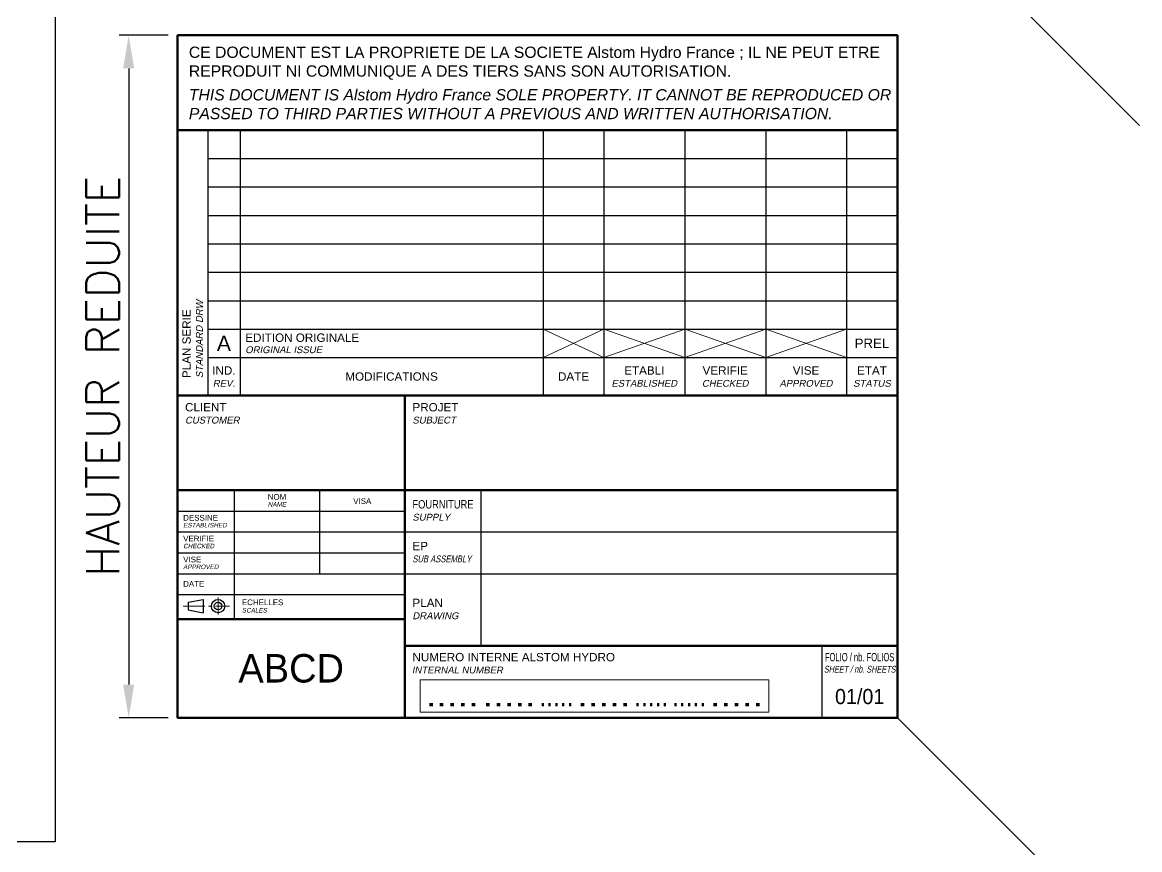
# Paper-space layout 'PRO2012' of a CAD drawing. Header units: millimetres. Extents: x 0 to 2378, y 0 to 1114.
# Drawn here: x 1867.8 to 2162.6, y 338.8 to 557 of the extents above; entities that cross this region are included whole.
import ezdxf
from ezdxf.enums import TextEntityAlignment as Align

# ---------------------------------------------------------------- set-up
doc = ezdxf.new("R2010")
doc.units = ezdxf.units.MM
doc.linetypes.add('AXES2', pattern=[28.575000000000003, 19.05, -3.175, 3.175, -3.175])
doc.layers.get('Defpoints').update_dxf_attribs({"color": 41})
doc.layers.add('COTE', color=1, linetype='Continuous', lineweight=18)
doc.layers.add('TEXTE', color=3, linetype='Continuous', lineweight=25)
doc.styles.add('ALSTOM-APH', font='arial.ttf')
doc.styles.add('CARTOUCHE-CLIENT', font='arial.ttf')
doc.styles.get("Standard").update_dxf_attribs({"font": 'simplex.shx'})
doc.dimstyles.new('ALSTOM001', dxfattribs={"dimtxt": 3.5, "dimasz": 3.5, "dimexe": 1, "dimexo": 1, "dimgap": 1, "dimtad": 1, "dimrnd": 5e-09, "dimtxsty": 'Standard', "dimcen": 2.5, "dimclrd": 1, "dimclre": 1, "dimclrt": 3, "dimadec": 3, "dimazin": 2, "dimtm": 1e-09, "dimtfac": 1, "dimtmove": 0, "dimatfit": 0, "dimfxl": 1, "dimtolj": 1, "dimarcsym": 1})

# ---------------------------------------------------------------- blocks, each defined once
blk = doc.blocks.new('A3LASER')
at = {"color": 1}
blk.add_lwpolyline([(-420, 0), (-420, 297), (0, 297), (0, 0)], close=True, dxfattribs=at)
blk = doc.blocks.new('Cartouche-ALSTOM-Num1')
at = {"color": 7, "linetype": 'Continuous', "lineweight": 50}
for p, q in [((-190, 180), (-190, 85)), ((0, 180), (-190, 180)), ((0, 85), (0, 180)), ((-190, 155), (0, 155)), ((-190, 85), (0, 85)), ((-190, 85), (-190, -5.684341886080801e-14)), ((-130, 85), (-130, -5.684341886080801e-14)), ((0, 0), (0, 85)), ((-190, 60), (0, 60)), ((-190, 26), (-129.9999999999999, 26)), ((-129.9999999999999, 19), (0, 19)), ((-190, 0), (0, 0))]:
    blk.add_line(p, q, dxfattribs=at)
at = {"linetype": 'Continuous', "lineweight": 25}
for p, q in [((-182, 155), (-182, 85)), ((-173.5, 155), (-173.5, 85)), ((-93.5, 155), (-93.5, 85)), ((-77.5, 155), (-77.5, 85)), ((-56.14999999999998, 155), (-56.14999999999998, 85)), ((-34.80000000000007, 155), (-34.80000000000007, 85)), ((-13.5, 155), (-13.5, 85)), ((-181.9999999999999, 147.5), (0, 147.5)), ((-181.9999999999999, 140), (0, 140)), ((-181.9999999999999, 132.5), (0, 132.5)), ((-181.9999999999999, 125), (0, 125)), ((-181.9999999999999, 117.5), (0, 117.5)), ((-181.9999999999999, 110), (0, 110)), ((-181.9999999999999, 102.5), (0, 102.5)), ((-181.9999999999999, 95), (0, 95)), ((-175, 60), (-175, 26)), ((-152.5, 60), (-152.5, 38)), ((-110, 60), (-110, 18.99999999999989)), ((-190, 54.5), (-129.9999999999999, 54.5)), ((-190, 49), (-129.9999999999999, 49)), ((-129.9999999999999, 49), (0, 49)), ((-190, 43.5), (-129.9999999999999, 43.5)), ((-190, 38), (-129.9999999999999, 38)), ((-129.9999999999999, 38), (0, 38)), ((-190, 32.5), (-129.9999999999999, 32.5)), ((-20, 19), (-20, 0))]:
    blk.add_line(p, q, dxfattribs=at)
at = {"color": 9, "linetype": 'Continuous', "lineweight": 18}
for p, q in [((-93.50000000000011, 102.5000000000001), (-77.50000000000011, 95.00000000000011)), ((-77.5, 102.5), (-93.5, 95)), ((-77.50000000000011, 102.5), (-56.1500000000002, 94.99999999999977)), ((-56.14999999999986, 102.5000000000006), (-77.49999999999977, 95.00000000000057)), ((-56.1500000000002, 95), (-34.79999999999995, 102.5)), ((-34.80000000000018, 95), (-56.1500000000002, 102.5000000000001)), ((-34.79999999999973, 102.5), (-13.49999999999989, 95)), ((-13.49999999999977, 102.5000000000001), (-34.79999999999995, 95)), ((-126, 10), (-34, 10)), ((-126, 10), (-126, 1.5)), ((-34, 10), (-34, 1.5)), ((-126, 1.5), (-34, 1.5))]:
    blk.add_line(p, q, dxfattribs=at)
at = {"color": 54, "linetype": 'Continuous', "lineweight": 25}
for p, q in [((-187.2, 30.44999999999993), (-183.1999999999999, 31.19999999999982)), ((-187.2, 30.45000000000027), (-187.2, 28.45000000000027)), ((-183.1999999999999, 31.19999999999993), (-183.1999999999999, 27.69999999999993)), ((-187.2, 28.45000000000027), (-183.1999999999999, 27.70000000000027))]:
    blk.add_line(p, q, dxfattribs=at)
at = {"color": 61, "linetype": 'Continuous', "lineweight": 18}
blk.add_line((-179.3000000000001, 31.70000000000027), (-179.3000000000001, 27.20000000000039), dxfattribs=at)
at = {"color": 61, "linetype": 'AXES2', "lineweight": 18, "ltscale": 0.3}
blk.add_line((-188.5, 29.44999999999993), (-176.25, 29.44999999999993), dxfattribs=at)
at = {"color": 54}
for radius in [1.749999999999886, 1]:
    blk.add_circle((-179.3000000000001, 29.44999999999993), radius, dxfattribs=at)
at = {"color": 1, "style": 'ALSTOM-APH', "oblique": 12}
blk.add_text('STANDARD DRW', height=1.800000071525574, rotation=90, dxfattribs=at).set_placement((-184.2, 89.59998860832252), align=Align.MIDDLE_LEFT)
at = {"color": 1, "style": 'ALSTOM-APH'}
blk.add_text('PLAN SERIE', height=2.199999988079071, rotation=90, dxfattribs=at).set_placement((-187.6, 89.59998860832252), align=Align.MIDDLE_LEFT)
at = {"color": 0, "style": 'ALSTOM-APH'}
blk.add_text('A', height=4.000000059604645, dxfattribs=at).set_placement((-177.75, 98.75), align=Align.MIDDLE_CENTER)
at = {"color": 1, "style": 'ALSTOM-APH'}
for s, height, p in [('EDITION ORIGINALE', 2.199999988079071, (-172.1056571320499, 100.24)), ('DESSINE', 1.500000059604645, (-188.5, 52.75001302238502)), ('VERIFIE', 1.500000059604645, (-188.5, 47.24998250480689)), ('VISE', 1.500000059604645, (-188.5, 41.74999013420143)), ('DATE', 1.500000059604645, (-188.5, 35.29998555656471))]:
    blk.add_text(s, height=height, dxfattribs=at).set_placement(p, align=Align.MIDDLE_LEFT)
at = {"color": 1, "style": 'ALSTOM-APH', "oblique": 12}
for s, height, p in [('ORIGINAL ISSUE', 1.800000071525574, (-172.1056571320499, 97.06)), ('ESTABLISHED', 1.19999997317791, (-188.5, 50.80001607414283)), ('CHECKED', 1.19999997317791, (-188.5, 45.29998555656471)), ('APPROVED', 1.19999997317791, (-188.5, 39.79999318595924))]:
    blk.add_text(s, height=height, dxfattribs=at).set_placement(p, align=Align.MIDDLE_LEFT)
at = {"color": 1, "style": 'ALSTOM-APH'}
for s, height, p in [('IND.', 2.199999988079071, (-177.75, 91.59999542236328)), ('ETABLI', 2.199999988079071, (-66.82499999999982, 91.59999542236328)), ('VERIFIE', 2.199999988079071, (-45.47500000000002, 91.59999542236328)), ('VISE', 2.199999988079071, (-24.14999999999986, 91.59999542236328)), ('ETAT', 2.199999988079071, (-6.75, 91.59999542236328)), ('MODIFICATIONS', 2.199999988079071, (-133.5, 90)), ('DATE', 2.199999988079071, (-85.5, 90)), ('NOM', 1.500000059604645, (-163.7499911368877, 58.25001302238502)), ('VISA', 1.500000059604645, (-141.2499911368877, 57.14999928947486))]:
    blk.add_text(s, height=height, dxfattribs=at).set_placement(p, align=Align.MIDDLE_CENTER)
at = {"color": 1, "style": 'ALSTOM-APH', "oblique": 12}
for s, height, p in [('REV.', 1.800000071525574, (-177.75, 88.20000457763673)), ('ESTABLISHED', 1.800000071525574, (-66.82499999999982, 88.19999542236327)), ('CHECKED', 1.800000071525574, (-45.47500000000002, 88.19999542236327)), ('APPROVED', 1.800000071525574, (-24.14999999999986, 88.19999542236327)), ('STATUS', 1.800000071525574, (-6.75, 88.19999542236327)), ('NAME', 1.19999997317791, (-163.7499911368877, 56.30001607414283))]:
    blk.add_text(s, height=height, dxfattribs=at).set_placement(p, align=Align.MIDDLE_CENTER)
at = {"color": 1, "style": 'ALSTOM-APH'}
for s, height, p in [('CLIENT', 2.199999988079071, (-188, 83)), ('PROJET', 2.199999988079071, (-128, 83)), ('EP', 2.199999988079071, (-128.0000000000001, 46.40000000000001)), ('ECHELLES', 1.500000059604645, (-173.0000216544659, 31.19998708244361)), ('PLAN', 2.199999988079071, (-128, 31.40000000000001)), ('NUMERO INTERNE ALSTOM HYDRO', 2.199999988079071, (-127.9999999999999, 17.1))]:
    blk.add_text(s, height=height, dxfattribs=at).set_placement(p, align=Align.TOP_LEFT)
at = {"color": 1, "style": 'ALSTOM-APH', "oblique": 12}
for s, height, p in [('CUSTOMER', 1.800000071525574, (-188, 79.4)), ('SUBJECT', 1.800000071525574, (-128, 79.4)), ('SUPPLY', 1.800000071525574, (-128, 53.80000000000001)), ('SCALES', 1.19999997317791, (-173.0000216544659, 28.95000234123268)), ('DRAWING', 1.800000071525574, (-128, 27.80000000000001))]:
    blk.add_text(s, height=height, dxfattribs=at).set_placement(p, align=Align.TOP_LEFT)
at = {"color": 1, "style": 'ALSTOM-APH', "width": 0.8}
blk.add_text('FOURNITURE', height=2.199999988079071, dxfattribs=at).set_placement((-128, 57.40000000000001), align=Align.TOP_LEFT)
at = {"color": 1, "style": 'ALSTOM-APH', "oblique": 12, "width": 0.8}
blk.add_text('SUB ASSEMBLY', height=1.800000071525574, dxfattribs=at).set_placement((-128.0000000000001, 42.80000000000001), align=Align.TOP_LEFT)
at = {"color": 1, "style": 'ALSTOM-APH', "width": 0.65}
blk.add_text('FOLIO / nb. FOLIOS', height=2.199999988079071, dxfattribs=at).set_placement((-10, 17.1), align=Align.TOP_CENTER)
at = {"color": 1, "style": 'ALSTOM-APH', "oblique": 12, "width": 0.7}
blk.add_text('SHEET / nb. SHEETS', height=1.800000071525574, dxfattribs=at).set_placement((-10, 13.70000915527346), align=Align.TOP_CENTER)
at = {"color": 1, "attachment_point": 1, "style": 'ALSTOM-APH'}
for s, insert, char_height, width in [('CE DOCUMENT EST LA PROPRIETE DE LA SOCIETE Alstom Hydro France ; IL NE PEUT ETRE REPRODUIT NI COMMUNIQUE A DES TIERS SANS SON AUTORISATION.', (-187.0000369132549, 176.999967171512), 2.97, 187), ('{\\fArial|b0|i1|c0|p34;THIS DOCUMENT IS Alstom Hydro France SOLE PROPERTY. IT CANNOT BE REPRODUCED OR PASSED TO THIRD PARTIES WITHOUT A PREVIOUS AND WRITTEN AUTHORISATION.}', (-187.0000369132549, 165.7865221420199), 2.97, 187), ('{\\fArial|b0|i1|c0|p34;INTERNAL NUMBER}', (-127.9999999999999, 13.50000000000001), 1.800000071525574, 26.99235743541433)]:
    blk.add_mtext(s, dxfattribs=dict(at, insert=insert, char_height=char_height, width=width))
at = {"color": 0, "insert": (-160, 13), "char_height": 7.5, "width": 60, "attachment_point": 5, "style": 'ALSTOM-APH'}
blk.add_mtext('{\\fAlstom Logo|b0|i0|c2|p2;ABCD}', dxfattribs=at)
at = {"color": 30, "style": 'ALSTOM-APH', "flags": 8}
for tag, height, p in [('H', 4, (-177.75, 151.25)), ('DATE-H', 2.5, (-85.5, 151.25)), ('ETAT-H', 2.5, (-6.75, 151.25)), ('G', 4, (-177.75, 143.75)), ('DATE-G', 2.5, (-85.5, 143.75)), ('ETAT-G', 2.5, (-6.75, 143.75)), ('F', 4, (-177.75, 136.25)), ('DATE-F', 2.5, (-85.5, 136.25)), ('ETAT-F', 2.5, (-6.75, 136.25)), ('E', 4, (-177.75, 128.75)), ('DATE-E', 2.5, (-85.5, 128.75)), ('ETAT-E', 2.5, (-6.75, 128.75)), ('D', 4, (-177.75, 121.25)), ('DATE-D', 2.5, (-85.5, 121.25)), ('ETAT-D', 2.5, (-6.75, 121.25)), ('C', 4, (-177.75, 113.75)), ('DATE-C', 2.5, (-85.5, 113.75)), ('ETAT-C', 2.5, (-6.75, 113.75)), ('B', 4, (-177.75, 106.25)), ('DATE-B', 2.5, (-85.5, 106.25)), ('ETAT-B', 2.5, (-6.75, 106.25))]:
    blk.add_attdef(tag, text='', height=height, dxfattribs=at).set_placement(p, align=Align.MIDDLE_CENTER)
for tag, p in [('MODIF-H', (-172.1056571320499, 151.25)), ('DESS-H', (-76.29999999999995, 151.25)), ('VERIF-H', (-54.94999999999993, 151.25)), ('VISE-H', (-33.60000000000002, 151.25)), ('MODIF-G', (-172.1056571320499, 143.75)), ('DESS-G', (-76.29999999999995, 143.75)), ('VERIF-G', (-54.94999999999993, 143.75)), ('VISE-G', (-33.60000000000002, 143.75)), ('MODIF-F', (-172.1056571320499, 136.25)), ('DESS-F', (-76.29999999999995, 136.25)), ('VERIF-F', (-54.94999999999993, 136.25)), ('VISE-F', (-33.60000000000002, 136.25)), ('MODIF-E', (-172.1056571320499, 128.75)), ('DESS-E', (-76.29999999999995, 128.75)), ('VERIF-E', (-54.94999999999993, 128.75)), ('VISE-E', (-33.60000000000002, 128.75)), ('MODIF-D', (-172.1056571320499, 121.25)), ('DESS-D', (-76.29999999999995, 121.25)), ('VERIF-D', (-54.94999999999993, 121.25)), ('VISE-D', (-33.60000000000002, 121.25)), ('MODIF-C', (-172.1056571320499, 113.75)), ('DESS-C', (-76.29999999999995, 113.75)), ('VERIF-C', (-54.94999999999993, 113.75)), ('VISE-C', (-33.60000000000002, 113.75)), ('MODIF-B', (-172.1056571320499, 106.25)), ('DESS-B', (-76.29999999999995, 106.25)), ('VERIF-B', (-54.94999999999993, 106.25)), ('VISE-B', (-33.60000000000002, 106.25))]:
    blk.add_attdef(tag, text='', height=2.5, dxfattribs=at).set_placement(p, align=Align.MIDDLE_LEFT)
blk.add_attdef('XXXX', text='', height=4, rotation=90, dxfattribs=at).set_placement((-186, 113.0006415695589), align=Align.MIDDLE_LEFT)
at = {"color": 30}
for tag, height, style, p in [('ETAT-A', 2.5, 'ALSTOM-APH', (-6.749999999999886, 98.75000000000006)), ('PROJECT-MILIEU', 5, 'CARTOUCHE-CLIENT', (-60, 72.5)), ('CLIENT-MILIEU', 3.3, 'CARTOUCHE-CLIENT', (-160, 68.75)), ('FOURNITURE-MILIEU', 4, 'ALSTOM-APH', (-55, 54.5)), ('EP-MILIEU', 4, 'ALSTOM-APH', (-55, 43.5)), ('PLAN-MILIEU', 4, 'ALSTOM-APH', (-55, 28.49999999999994))]:
    blk.add_attdef(tag, text='', height=height, dxfattribs=dict(at, style=style)).set_placement(p, align=Align.MIDDLE_CENTER)
for tag, height, style, p in [('PROJECT-HAUT', 5, 'CARTOUCHE-CLIENT', (-60, 80)), ('CLIENT-BAS', 3.3, 'CARTOUCHE-CLIENT', (-160, 66.95)), ('FOURNITURE-HAUT', 3.5, 'ALSTOM-APH', (-55, 58.7)), ('EP-HAUT', 3.5, 'ALSTOM-APH', (-55, 47.7)), ('PLAN-HAUT', 4, 'ALSTOM-APH', (-55, 34.4))]:
    blk.add_attdef(tag, text='', height=height, dxfattribs=dict(at, style=style)).set_placement(p, align=Align.TOP_CENTER)
for tag, height, style, p in [('CLIENT-HAUT', 3.3, 'CARTOUCHE-CLIENT', (-160, 70.55)), ('PROJECT-BAS', 5, 'CARTOUCHE-CLIENT', (-60, 65)), ('FOURNITURE-BAS', 3.5, 'ALSTOM-APH', (-55, 50.3)), ('EP-BAS', 3.5, 'ALSTOM-APH', (-55, 39.3)), ('PLAN-BAS', 4, 'ALSTOM-APH', (-55, 22.6))]:
    blk.add_attdef(tag, text='', height=height, dxfattribs=dict(at, style=style)).set_placement(p, align=Align.CENTER)
at = {"color": 30, "style": 'ALSTOM-APH'}
for tag, p in [('DESS-A', (-173.7000235128475, 50.48041801121815)), ('VERIF-A', (-173.7000646881188, 45.07694356437719)), ('VISE-A', (-173.7554378464597, 39.41694356437722)), ('DATE-A', (-171.6985825475606, 34.14229100906095)), ('ECH1', (-158.2602529777081, 28.11507056653386)), ('ECH2', (-144.350252977708, 28.11507056653389))]:
    blk.add_attdef(tag, p, '', height=2.2, dxfattribs=at)
for tag, width, p, p2 in [('HEU', 0.8630056345134975, (-124.5, 3), (-110.5, 3)), ('XXX', 1.092079708409823, (-109.5, 3), (-95.5, 3)), ('00', 1.0530768616809, (-94.5, 3), (-85.5, 3)), ('MEA', 0.8402693905958936, (-84.5, 3), (-70.5, 3)), ('TB', 0.9166637718414563, (-69.5, 3), (-60.5, 3)), ('??', 1.0530768616809, (-59.5, 3), (-50.5, 3)), ('???', 1.092079708409822, (-49.5, 3), (-35.5, 3))]:
    blk.add_attdef(tag, text='', height=5.5, dxfattribs=dict(at, width=width)).set_placement(p, p2, align=Align.FIT)
at = {"color": 30, "style": 'ALSTOM-APH', "flags": 8}
blk.add_attdef('A', text='', height=4, dxfattribs=at).set_placement((-25, 2.415961837215603), align=Align.BOTTOM_CENTER)
at = {"color": 30, "style": 'ALSTOM-APH', "width": 0.9296585365853658, "flags": 8}
blk.add_attdef('01/01', text='', height=4, dxfattribs=at).set_placement((-16.5, 3.600136462045071), (-3.5, 3.600136462045071), align=Align.FIT)
blk = doc.blocks.new('*D40')
at = {"layer": 'COTE', "color": 1, "lineweight": -2, "transparency": 16777216}
for p, q in [((1906.204705880543, 553.6082586783018), (1893.326578493143, 553.6082586783018)), ((1895.826578493143, 544.8582586783018), (1895.826578493143, 382.3582586783017)), ((1906.204705880543, 373.6082586783017), (1893.326578493143, 373.6082586783017))]:
    blk.add_line(p, q, dxfattribs=at)
at = {"layer": 'COTE', "color": 1, "transparency": 16777216}
for points in [[(1894.36824515981, 544.8582586783018), (1897.284911826476, 544.8582586783018), (1895.826578493143, 553.6082586783018)], [(1894.368245159809, 382.3582586783017), (1897.284911826476, 382.3582586783017), (1895.826578493143, 373.6082586783017)]]:
    blk.add_solid(points, dxfattribs=at)
at = {"layer": 'Defpoints', "color": 0, "transparency": 16777216}
for p in [(1908.704705880543, 553.6082586783018), (1895.826578493143, 373.6082586783017), (1908.704705880543, 373.6082586783017)]:
    blk.add_point(p, dxfattribs=at)
at = {"layer": 'COTE', "color": 3, "transparency": 16777216, "insert": (1888.951578493143, 463.608258678302), "char_height": 8.75, "attachment_point": 5, "rotation": 90}
blk.add_mtext('\\A1;HAUTEUR REDUITE', dxfattribs=at)

psp = doc.layouts.new('PRO2012')

# ---------------------------------------------------------------- linework, layer by layer
at = {"layer": 'TEXTE'}
for p, q in [((2098.704705880543, 593.6804132149114), (2162.586084180214, 529.7990349152407)), ((2098.704705880543, 373.6082586783018), (2162.586084180214, 309.7268803786311))]:
    psp.add_line(p, q, dxfattribs=at)

# ---------------------------------------------------------------- block references
psp.add_blockref('A3LASER', (1876.453068219409, 340.8706197749325))
ref = psp.add_blockref('Cartouche-ALSTOM-Num1', (2098.704705880543, 373.6082586783018))
ref.add_attrib('ETAT-A', 'PREL', dxfattribs={"color": 30, "height": 2.5, "style": 'ALSTOM-APH'}).set_placement((2091.954705880543, 472.3582586783018), align=Align.MIDDLE_CENTER)
ref.add_attrib('01/01', '01/01', dxfattribs={"color": 30, "height": 4, "style": 'ALSTOM-APH', "width": 0.9296585365853658}).set_placement((2082.204705880543, 377.2083951403469), (2095.204705880543, 377.2083951403469), align=Align.FIT)
ref.add_attrib('???', '.....', dxfattribs={"color": 30, "height": 5.5, "style": 'ALSTOM-APH', "width": 1.311647227991692}).set_placement((2049.204705880543, 376.6082586783018), (2063.204705880543, 376.6082586783018), align=Align.FIT)
ref.add_attrib('??', '.....', dxfattribs={"color": 30, "height": 5.5, "style": 'ALSTOM-APH', "width": 0.8432017894232305}).set_placement((2039.204705880543, 376.6082586783018), (2048.204705880543, 376.6082586783018), align=Align.FIT)
ref.add_attrib('TB', '.....', dxfattribs={"color": 30, "height": 5.5, "style": 'ALSTOM-APH', "width": 0.8432017894232305}).set_placement((2029.204705880543, 376.6082586783018), (2038.204705880543, 376.6082586783018), align=Align.FIT)
ref.add_attrib('MEA', '.....', dxfattribs={"color": 30, "height": 5.5, "style": 'ALSTOM-APH', "width": 1.311647227991692}).set_placement((2014.204705880543, 376.6082586783018), (2028.204705880543, 376.6082586783018), align=Align.FIT)
ref.add_attrib('00', '.....', dxfattribs={"color": 30, "height": 5.5, "style": 'ALSTOM-APH', "width": 0.8432017894232305}).set_placement((2004.204705880543, 376.6082586783018), (2013.204705880543, 376.6082586783018), align=Align.FIT)
ref.add_attrib('XXX', '.....', dxfattribs={"color": 30, "height": 5.5, "style": 'ALSTOM-APH', "width": 1.311647227991692}).set_placement((1989.204705880543, 376.6082586783018), (2003.204705880543, 376.6082586783018), align=Align.FIT)
ref.add_attrib('HEU', '.....', dxfattribs={"color": 30, "height": 5.5, "style": 'ALSTOM-APH', "width": 1.311647227991692}).set_placement((1974.204705880543, 376.6082586783018), (1988.204705880543, 376.6082586783018), align=Align.FIT)

# ---------------------------------------------------------------- dimensions: what is measured, and where the dimension line sits
at = {"layer": 'COTE'}
dim = psp.add_linear_dim(base=(1895.826578493143, 373.6082586783017), p1=(1908.704705880543, 553.6082586783018), p2=(1908.704705880543, 373.6082586783017), angle=90, text='HAUTEUR REDUITE', dimstyle='ALSTOM001', override={"dimscale": 2.5}, dxfattribs=at)
dim.commit()
dim.dimension.update_dxf_attribs({"geometry": '*D40', "text_midpoint": (1888.951578493143, 463.608258678302)})

doc.saveas('drawing.dxf')
